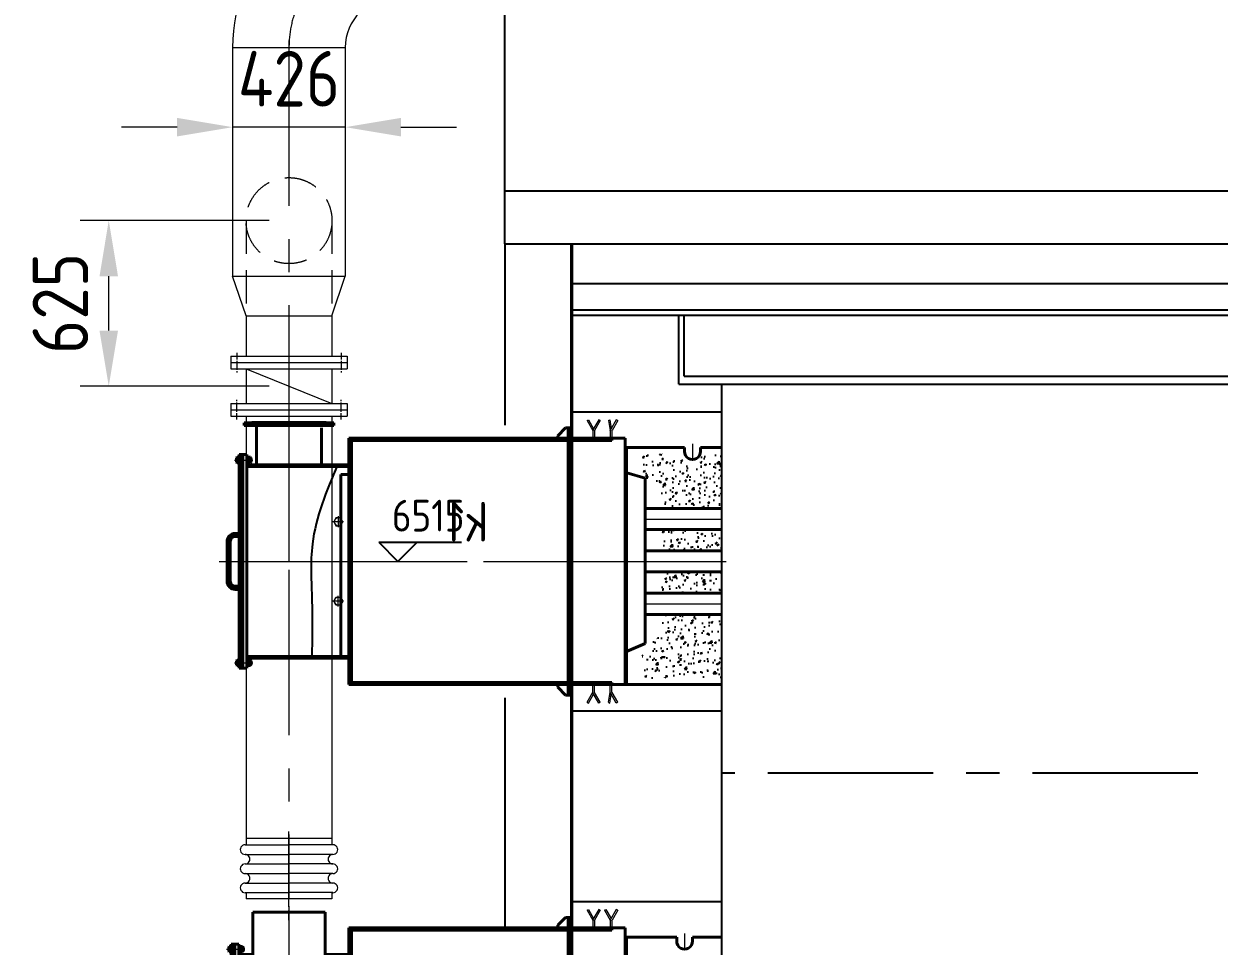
# Model space of a CAD drawing. Header units: millimetres. Extents: x 188205 to 604756, y -401673 to 15123.
# Drawn here: x 371438 to 375957, y -326671 to -323187 of the extents above; entities that cross this region are included whole.
import ezdxf

# ---------------------------------------------------------------- set-up
doc = ezdxf.new("R2010")
doc.units = ezdxf.units.MM
doc.header["$LTSCALE"] = 500
for name, pattern in [('CENTER', [2, 1.25, -0.25, 0.25, -0.25]), ('CONTINOUS', [0]), ('DASHED2', [0.375, 0.25, -0.125])]:
    doc.linetypes.add(name, pattern=pattern)
for name, color, linetype, lineweight in [('BIAOZHU', 3, 'Continuous', 25), ('POU', 4, 'Continuous', 20), ('SHI', 7, 'Continuous', 40), ('SW', 8, 'Continuous', 20), ('WEN', 3, 'Continuous', 20), ('XU', 6, 'DASHED2', 20), ('ZHONG', 1, 'CENTER', 20), ('中心线', 1, 'CENTER', 18)]:
    doc.layers.add(name, color=color, linetype=linetype, lineweight=lineweight)
doc.layers.add('CENTR', color=1, linetype='CENTER')
doc.styles.add('GB', font='gbenor.shx', dxfattribs={"bigfont": 'gbcbig.shx'})
doc.dimstyles.new('ISO-60', dxfattribs={"dimscale": 60, "dimtxt": 3.5, "dimasz": 3.5, "dimexe": 1.8, "dimexo": 1.25, "dimgap": 1.3, "dimtad": 1, "dimrnd": 1, "dimdsep": 46, "dimtxsty": 'GB', "dimcen": 0, "dimclrd": 3, "dimclre": 3, "dimclrt": 256, "dimadec": 0, "dimazin": 0, "dimtfac": 1, "dimtix": 1, "dimtmove": 0, "dimatfit": 3, "dimldrblk": 'DOTSMALL', "dimfxl": 0, "dimlwd": 20, "dimlwe": 20, "dimarcsym": 0})
pattern_1 = [(130, (57927.14, -19397.804), (-72.87387, -6.375634), [7.62, -83.82]), (185, (57927.14, -19397.804), (14.09713, 76.42266), [6.096, -67.056]), (79.549, (57921.07, -19398.335), (-58.777, 70.046675), [6.476, -71.236]), (133.8158, (57927.14, -19377.48), (-108.43162, -16.81693), [11.43, -125.73]), (83.3644, (57918.1, -19378.89), (-94.9617, 98.97022), [9.714, -106.854]), (188.816, (57927.14, -19377.48), (-94.96184, 98.97005), [9.144, -100.584]), (159, (57916.98, -19382.564), (-60.64595, -40.90621), [7.62, -83.82]), (214, (57916.98, -19382.564), (-24.72081, 73.67519), [6.096, -67.056]), (108.5486, (57911.926, -19385.97), (-85.3666, 32.76914), [6.476, -71.236]), (142.5, (57927.14, -19397.804), (-1.235441, 33.822016), [0, -66.2432, 0, -68.072, 0, -67.31]), (172.5, (57927.14, -19397.804), (-26.727865, 40.07223), [0, -38.8112, 0, -64.7192, 0, -25.654]), (212.5, (57949.796, -19397.804), (-54.236238, -2.291498), [0, -25.4, 0, -79.248, 0, -105.156]), (222.5, (57959.956, -19397.804), (-59.251673, 10.170596), [0, -33.02, 0, -52.6288, 0, -74.676])]
pattern_2 = [(130, (56604.54, -19422.26), (-72.87387, -6.375634), [7.62, -83.82]), (185, (56604.54, -19422.26), (14.09713, 76.42266), [6.096, -67.056]), (79.549, (56598.47, -19422.79), (-58.777, 70.046675), [6.476, -71.236]), (133.8158, (56604.54, -19401.94), (-108.43162, -16.81693), [11.43, -125.73]), (83.3644, (56595.51, -19403.34), (-94.9617, 98.97022), [9.714, -106.854]), (188.816, (56604.54, -19401.94), (-94.96184, 98.97005), [9.144, -100.584]), (159, (56594.38, -19407.02), (-60.64595, -40.90621), [7.62, -83.82]), (214, (56594.38, -19407.02), (-24.72081, 73.67519), [6.096, -67.056]), (108.5486, (56589.33, -19410.43), (-85.3666, 32.76914), [6.476, -71.236]), (142.5, (56604.542, -19422.26), (-1.235441, 33.822016), [0, -66.2432, 0, -68.072, 0, -67.31]), (172.5, (56604.54, -19422.26), (-26.727865, 40.07223), [0, -38.8112, 0, -64.7192, 0, -25.654]), (212.5, (56627.199, -19422.26), (-54.236238, -2.291498), [0, -25.4, 0, -79.248, 0, -105.156]), (222.5, (56637.36, -19422.26), (-59.251673, 10.170596), [0, -33.02, 0, -52.6288, 0, -74.676])]
pattern_3 = [(45, (-1333.1662, -1494.125), (-2.245064, 2.245064), [])]

# ---------------------------------------------------------------- blocks, each defined once
blk = doc.blocks.new('蝶阀-DN300')
at = {"linetype": 'CONTINOUS'}
for p, q in [((-220, 226), (220, 226)), ((-220, 226), (-220, 178)), ((220, 226), (220, 178)), ((-220, 202), (220, 202)), ((-220, 178), (220, 178)), ((-162.5, 178), (-162.5, 48)), ((-162.5, 178), (162.5, 48)), ((162.5, 178), (162.5, 48)), ((-220, 48), (220, 48)), ((-220, 48), (-220, 0)), ((220, 48), (220, 0)), ((-220, 24), (220, 24)), ((-220, 0), (220, 0))]:
    blk.add_line(p, q, dxfattribs=at)
at = {"layer": '中心线', "ltscale": 0.04}
for p, q in [((-197.5, 239.3), (-197.5, 164.3)), ((197.5, 239.3), (197.5, 164.3)), ((-197.5, -13.3), (-197.5, 61.7)), ((197.5, -13.3), (197.5, 61.7))]:
    blk.add_line(p, q, dxfattribs=at)
at = {"layer": '中心线', "ltscale": 0.1}
blk.add_line((0, 257.7), (0, -52.1), dxfattribs=at)
blk = doc.blocks.new('波纹管-DN300')
at = {"linetype": 'CONTINOUS'}
for p, q in [((162.5, 227.6), (-162.5, 227.6)), ((-162.5, 227.6), (-162.5, 204.1)), ((162.5, 227.6), (162.5, 204.1)), ((-162.5, 23.5), (-162.5, 0)), ((162.5, 0), (-162.5, 0)), ((162.5, 23.5), (162.5, 0))]:
    blk.add_line(p, q, dxfattribs=at)
at = {"ltscale": 0.5}
for p, q in [((-166.1, 204.1), (0, 204.1)), ((166.1, 204.1), (0, 204.1)), ((-166.1, 168), (0, 168)), ((166.1, 168), (0, 168)), ((-166.1, 131.9), (0, 131.9)), ((-166.1, 95.7), (0, 95.7)), ((166.1, 131.9), (0, 131.9)), ((166.1, 95.7), (0, 95.7)), ((-166.1, 59.6), (0, 59.6)), ((166.1, 59.6), (0, 59.6)), ((-166.1, 23.5), (0, 23.5)), ((166.1, 23.5), (0, 23.5))]:
    blk.add_line(p, q, dxfattribs=at)
for centre, major_axis, start_param, end_param in [((-166.1, 186.1), (-0.4, 18.1), -0.023739, 3.117854), ((166.1, 186.1), (-0.2, 18.1), 3.129948, 6.271541), ((-166.1, 149.9), (-0.2, 18.1), 3.129948, 6.271541), ((166.1, 149.9), (-0.4, 18.1), -0.023739, 3.117854), ((-166.1, 113.8), (-0.4, 18.1), -0.023739, 3.117854), ((-166.1, 77.7), (0.5, 18.1), 3.166909, 6.308502), ((166.1, 77.7), (0.6, 18.1), 0.034016, 3.175609), ((166.1, 113.8), (-0.2, 18.1), 3.129948, 6.271541), ((-166.1, 41.5), (-0.4, 18.1), -0.023739, 3.117854), ((166.1, 41.5), (-0.2, 18.1), 3.129948, 6.271541)]:
    blk.add_ellipse(centre, major_axis=major_axis, ratio=1, start_param=start_param, end_param=end_param, dxfattribs=at)
at = {"layer": 'ZHONG', "linetype": 'CONTINOUS'}
blk.add_line((0, -30.7), (0, 254.2), dxfattribs=at)
blk = doc.blocks.new('gas-b1')
for p, q in [((-2559, -425.7), (-2133, -425.7)), ((-2559, -425.7), (-2559, -1290)), ((-2133, -425.7), (-2133, -1290)), ((-2559, -1290), (-2133, -1290)), ((-2508.5, -1440), (-2559, -1290)), ((-2183.5, -1440), (-2133, -1290)), ((-2508.5, -1440), (-2508.5, -1592.7)), ((-2508.5, -1440), (-2183.5, -1440)), ((-2183.5, -1440), (-2183.5, -1592.7)), ((-2508.5, -1818.7), (-2508.5, -3415)), ((-2183.5, -1818.7), (-2183.5, -3415))]:
    blk.add_line(p, q)
for radius in [613, 187]:
    blk.add_arc((-1946, -425.7), radius, 90, 180)
at = {"layer": 'XU'}
for p, q in [((-2508.5, -1080.2), (-2508.5, -1440)), ((-2183.5, -1080.2), (-2183.5, -1440))]:
    blk.add_line(p, q, dxfattribs=at)
blk.add_circle((-2346, -1080.2), 162.5, dxfattribs=at)
at = {"layer": 'ZHONG', "linetype": 'CENTER'}
blk.add_line((-2346, -399.7), (-2346, -3642.7), dxfattribs=at)
blk.add_arc((-1946, -425.7), 400, 90, 180, dxfattribs=at)
for name, p in [('蝶阀-DN300', (-2346, -1818.7)), ('波纹管-DN300', (-2346, -3642.7))]:
    blk.add_blockref(name, p)
blk = doc.blocks.new('*D146')
at = {"layer": 'Defpoints', "color": 0}
for p in [(372227.4, -323553), (372653.4, -323553), (372227.4, -323577.1)]:
    blk.add_point(p, dxfattribs=at)
at = {"layer": 'WEN', "color": 3, "lineweight": 20}
for p, q in [((372017.4, -323577.1), (371807.4, -323577.1)), ((372653.4, -323577.1), (372227.4, -323577.1)), ((372863.4, -323577.1), (373073.4, -323577.1)), ((372227.4, -323628), (372227.4, -323685.1)), ((372653.4, -323628), (372653.4, -323685.1))]:
    blk.add_line(p, q, dxfattribs=at)
at = {"layer": 'WEN', "color": 3}
for points in [[(372017.4, -323542.1), (372017.4, -323612.1), (372227.4, -323577.1)], [(372863.4, -323542.1), (372863.4, -323612.1), (372653.4, -323577.1)]]:
    blk.add_solid(points, dxfattribs=at)
at = {"layer": 'WEN', "insert": (372440.4, -323394.1), "char_height": 210, "attachment_point": 5, "style": 'GB'}
blk.add_mtext('426', dxfattribs=at)
blk = doc.blocks.new('_DotSmall')
at = {"color": 0, "linetype": 'ByBlock', "const_width": 0.5}
blk.add_lwpolyline([(-0.0625, 0, 1), (0.0625, 0, 1)], format="xyb", close=True, dxfattribs=at)
blk = doc.blocks.new('*D439')
at = {"layer": 'Defpoints', "color": 0}
for p in [(371758.9, -323930.2), (372440.4, -323930.2), (372440.4, -324555.7)]:
    blk.add_point(p, dxfattribs=at)
at = {"layer": 'WEN', "color": 3, "lineweight": 20}
for p, q in [((372365.4, -323930.2), (371650.9, -323930.2)), ((371758.9, -324345.7), (371758.9, -324140.2)), ((372365.4, -324555.7), (371650.9, -324555.7))]:
    blk.add_line(p, q, dxfattribs=at)
at = {"layer": 'WEN', "color": 3}
for points in [[(371723.9, -324140.2), (371793.9, -324140.2), (371758.9, -323930.2)], [(371723.9, -324345.7), (371793.9, -324345.7), (371758.9, -324555.7)]]:
    blk.add_solid(points, dxfattribs=at)
at = {"layer": 'WEN', "insert": (371575.9, -324242.9), "char_height": 210, "attachment_point": 5, "rotation": 90, "style": 'GB'}
blk.add_mtext('625', dxfattribs=at)
blk = doc.blocks.new('正标高')
at = {"layer": 'BIAOZHU'}
for p, q in [((-2.4, 2.4), (8, 2.4)), ((-2.4, 2.4), (0, 0)), ((2.4, 2.4), (0, 0))]:
    blk.add_line(p, q, dxfattribs=at)
at = {"layer": 'BIAOZHU', "style": 'GB'}
blk.add_attdef('1000', (-0.7624, 3.76), '', height=4, dxfattribs=at)
at = {"layer": 'BIAOZHU', "style": 'GB', "flags": 10}
blk.add_attdef('+', (-3.12, 3.76), '', height=4, dxfattribs=at)
blk = doc.blocks.new('A$C4A3A45B7')
at = {"layer": 'BIAOZHU'}
h = blk.add_hatch(dxfattribs=at)
h.set_pattern_fill('AR-CONC', color=256, scale=0.4, style=0)
h.set_pattern_definition(pattern_1)
h.paths.add_polyline_path([(16.4, 465), (246.4, 465), (246.4, 330), (316.4, 300), (316.4, 225), (316.4, 175), (166.4, 175), (116.4, 175), (16.4, 175)])
edge = h.paths.add_edge_path()
edge.add_line((16.4, 1120), (96.4, 1120))
edge.add_line((96.4, 1120), (96.4, 1105))
edge.add_line((96.4, 1105), (104.9, 1084.1))
edge.add_arc((126.4, 1105), 30, 224.0867, 317.0273)
edge.add_line((148.4, 1084.6), (156.4, 1105))
edge.add_line((156.4, 1105), (156.4, 1120))
edge.add_line((156.4, 1120), (316.4, 1120))
edge.add_line((316.4, 1120), (316.4, 1025))
edge.add_line((316.4, 1025), (246.4, 1005))
edge.add_line((246.4, 1005), (246.4, 865))
edge.add_line((246.4, 865), (16.4, 865))
edge.add_line((16.4, 865), (16.4, 1120))
h = blk.add_hatch(dxfattribs=at)
h.set_pattern_fill('AR-CONC', color=256, scale=0.4, style=0)
h.set_pattern_definition(pattern_1)
h.paths.add_polyline_path([(16.4, 785), (246.4, 785), (246.4, 705), (16.4, 705)])
h.paths.add_polyline_path([(16.4, 625), (246.4, 625), (246.4, 545), (16.4, 545)])
for p, q in [((581.4, 1330), (16.4, 1330)), ((16.4, 1330), (16.4, 0)), ((581.4, 1330), (581.4, 1230)), ((586.4, 1235), (581.4, 1235)), ((580.4, 100), (580.4, 0)), ((580.4, 0), (16.4, 0))]:
    blk.add_line(p, q, dxfattribs=at)
at = {"layer": 'SHI'}
for p, q in [((596.4, 1270), (586.4, 1270)), ((586.6, 100), (586.4, 1270)), ((596.4, 1270), (596.4, 100)), ((606.4, 1270), (596.4, 1270)), ((606.4, 1270), (636.4, 1240)), ((1515.9, 1290), (1515.9, 415)), ((1788.9, 1290), (1515.9, 1290)), ((1788.9, 1290), (1788.9, 415)), ((381.4, 1230), (381.4, 665)), ((596.4, 1230), (381.4, 1230)), ((431.4, 1230), (431.4, 1222)), ((1416.4, 1222), (431.4, 1222)), ((1426.4, 1230), (596.4, 1230)), ((636.4, 1240), (636.4, 1230)), ((1416.4, 1230), (1416.4, 665)), ((1426.4, 1230), (1426.4, 665)), ((126.4, 1195), (16.4, 1195)), ((126.4, 1180), (126.4, 1195)), ((381.4, 1195), (186.4, 1195)), ((186.4, 1180.5), (186.4, 1195)), ((376.4, 1195), (376.4, 665)), ((1515.9, 1130), (1426.4, 1130)), ((1841.4, 1130), (1788.9, 1130)), ((1824.9, 1155.1), (1825.8, 1156)), ((1824.9, 1144.9), (1824.9, 1155.1)), ((1826.7, 1155.1), (1824.9, 1155.1)), ((1825.8, 1144), (1824.9, 1144.9)), ((1826.7, 1144.9), (1824.9, 1144.9)), ((1825.8, 1156), (1825.8, 1144)), ((1826.7, 1156), (1825.8, 1156)), ((1826.7, 1144), (1825.8, 1144)), ((1826.7, 1157.8), (1828.2, 1160.4)), ((1826.7, 1142.2), (1826.7, 1157.8)), ((1826.7, 1142.2), (1828.2, 1139.6)), ((1837.4, 1160.4), (1828.2, 1160.4)), ((1837.4, 1155.2), (1828.2, 1155.2)), ((1837.4, 1144.8), (1828.2, 1144.8)), ((1837.4, 1139.6), (1828.2, 1139.6)), ((1838.9, 1157.8), (1837.4, 1160.4)), ((1838.9, 1142.2), (1837.4, 1139.6)), ((1838.9, 1162), (1841.4, 1162)), ((1838.9, 1138), (1838.9, 1162)), ((1838.9, 1142.2), (1838.9, 1157.8)), ((1838.9, 1138), (1841.4, 1138)), ((1870.4, 1169), (1841.4, 1169)), ((1841.4, 1169), (1841.4, 665)), ((1857.4, 1169), (1857.4, 665)), ((1860.4, 1169), (1860.4, 665)), ((1870.4, 1169), (1870.4, 665)), ((1872.9, 1162), (1870.4, 1162)), ((1872.9, 1138), (1870.4, 1138)), ((1872.9, 1138), (1872.9, 1162)), ((1878.9, 1160.4), (1872.9, 1160.4)), ((1872.9, 1139.6), (1872.9, 1160.4)), ((1872.9, 1160.4), (1872.9, 1139.6)), ((1878.9, 1155.2), (1872.9, 1155.2)), ((1878.9, 1144.8), (1872.9, 1144.8)), ((1878.9, 1139.6), (1872.9, 1139.6)), ((1880.4, 1157.8), (1878.9, 1160.4)), ((1880.4, 1142.2), (1878.9, 1139.6)), ((1880.4, 1142.2), (1880.4, 1157.8)), ((375.4, 1100), (305.4, 1080)), ((1515.9, 1124), (1426.4, 1124)), ((1456.4, 1107.1), (1426.4, 1107.1)), ((1426.4, 1107.1), (1426.4, 206)), ((1456.4, 1107.1), (1456.4, 206)), ((1841.4, 1124), (1788.9, 1124)), ((305.4, 1080), (305.4, 665)), ((305.4, 865), (16.4, 865)), ((305.4, 785), (16.4, 785)), ((1870.4, 771), (1885.4, 771)), ((1870.4, 759), (1885.4, 759)), ((1904.4, 590), (1904.4, 740)), ((1916.4, 740), (1916.4, 590)), ((305.4, 705), (16.4, 705)), ((305.4, 305), (305.4, 665)), ((375.4, 100), (375.4, 665)), ((381.4, 100), (381.4, 665)), ((1416.4, 100), (1416.4, 665)), ((1426.4, 100), (1426.4, 665)), ((1841.4, 161), (1841.4, 665)), ((1857.4, 161), (1857.4, 665)), ((1860.4, 161), (1860.4, 665)), ((1870.4, 161), (1870.4, 665)), ((305.4, 625), (16.4, 625)), ((305.4, 545), (16.4, 545)), ((1788.9, 579.8), (1515.9, 579.8)), ((1870.4, 571), (1885.4, 571)), ((1870.4, 559), (1885.4, 559)), ((305.4, 465), (16.4, 465)), ((1788.9, 415), (1515.9, 415)), ((375.4, 225), (305.4, 305)), ((1841.4, 206), (1426.4, 206)), ((1841.4, 200), (1426.4, 200)), ((1824.9, 185.1), (1825.8, 186)), ((1824.9, 174.9), (1824.9, 185.1)), ((1826.7, 185.1), (1824.9, 185.1)), ((1825.8, 186), (1825.8, 174)), ((1826.7, 186), (1825.8, 186)), ((1826.7, 187.8), (1828.2, 190.4)), ((1826.7, 172.2), (1826.7, 187.8)), ((1837.4, 190.4), (1828.2, 190.4)), ((1837.4, 185.2), (1828.2, 185.2)), ((1838.9, 187.8), (1837.4, 190.4)), ((1838.9, 192), (1841.4, 192)), ((1838.9, 168), (1838.9, 192)), ((1838.9, 172.2), (1838.9, 187.8)), ((1872.9, 192), (1870.4, 192)), ((1872.9, 168), (1872.9, 192)), ((1872.9, 190.4), (1872.9, 169.6)), ((1872.9, 169.6), (1872.9, 190.4)), ((1878.9, 190.4), (1872.9, 190.4)), ((1878.9, 185.2), (1872.9, 185.2)), ((1880.4, 187.8), (1878.9, 190.4)), ((1880.4, 172.2), (1880.4, 187.8)), ((1825.8, 174), (1824.9, 174.9)), ((1826.7, 174.9), (1824.9, 174.9)), ((1826.7, 174), (1825.8, 174)), ((1826.7, 172.2), (1828.2, 169.6)), ((1837.4, 174.8), (1828.2, 174.8)), ((1837.4, 169.6), (1828.2, 169.6)), ((1838.9, 172.2), (1837.4, 169.6)), ((1838.9, 168), (1841.4, 168)), ((1870.4, 161), (1841.4, 161)), ((1872.9, 168), (1870.4, 168)), ((1878.9, 174.8), (1872.9, 174.8)), ((1878.9, 169.6), (1872.9, 169.6)), ((1880.4, 172.2), (1878.9, 169.6)), ((116.4, 100), (16.4, 100)), ((166.4, 100), (116.4, 100)), ((381.4, 100), (166.4, 100)), ((596.4, 100), (381.4, 100)), ((1416.4, 108), (431.4, 108)), ((431.4, 108), (431.4, 100)), ((586.4, 95), (580.4, 95)), ((586.4, 60), (586.4, 100)), ((596.4, 60), (596.4, 100)), ((1426.4, 100), (596.4, 100)), ((636.4, 90), (636.4, 100)), ((596.4, 60), (586.4, 60)), ((606.4, 60), (596.4, 60)), ((606.4, 60), (636.4, 90))]:
    blk.add_line(p, q, dxfattribs=at)
for points in [[(1475.1, 830), (1483.7, 815), (1475.1, 800), (1457.8, 800), (1449.1, 815), (1457.8, 830)], [(1473.9, 500), (1483.7, 515), (1475.1, 530), (1457.8, 530), (1449.1, 515), (1456.6, 500)]]:
    blk.add_lwpolyline(points, close=True, dxfattribs=at)
for centre in [(1466.4, 815), (1466.4, 515)]:
    blk.add_circle(centre, 15, dxfattribs=at)
for centre, radius, start, end in [((156.4, 1180), 30, 180, 0.9694), ((1831.7, 1159), 5.17, 193.1408, 226.8592), ((1836.5, 1150), 9.75, 147.7958, 212.2042), ((1831.7, 1141), 5.17, 133.1408, 166.8592), ((1833.9, 1159), 5.17, 313.1408, 346.8592), ((1829.2, 1150), 9.75, 327.7958, 32.2042), ((1833.9, 1141), 5.17, 13.1408, 46.8592), ((1875.4, 1159), 5.17, 313.1408, 346.8592), ((1870.7, 1150), 9.75, 327.7958, 32.2042), ((1875.4, 1141), 5.17, 13.1408, 46.8592), ((1885.4, 740), 31, 0, 90), ((1885.4, 740), 19, 0, 90), ((1885.4, 590), 19, 270, 0), ((1885.4, 590), 31, 270, 0), ((1831.7, 189), 5.17, 193.1408, 226.8592), ((1836.5, 180), 9.75, 147.7958, 212.2042), ((1833.9, 189), 5.17, 313.1408, 346.8592), ((1829.2, 180), 9.75, 327.7958, 32.2042), ((1875.4, 189), 5.17, 313.1408, 346.8592), ((1870.7, 180), 9.75, 327.7958, 32.2042), ((1831.7, 171), 5.17, 133.1408, 166.8592), ((1833.9, 171), 5.17, 13.1408, 46.8592), ((1875.4, 171), 5.17, 13.1408, 46.8592)]:
    blk.add_arc(centre, radius, start, end, dxfattribs=at)
at = {"layer": 'SW'}
for p in [(16.4, 1195), (16.4, 100)]:
    blk.add_line(p, (16.4, 665), dxfattribs=at)
at = {"layer": 'XU'}
for p, q in [((409.6, 1297), (414.8, 1300)), ((409.6, 1297), (431, 1259.9)), ((414.8, 1300), (437, 1261.5)), ((454, 1300), (434.4, 1266)), ((459.2, 1297), (437.4, 1259.2)), ((459.2, 1297), (454, 1300)), ((475.6, 1297), (480.8, 1300)), ((475.6, 1297), (497, 1259.9)), ((480.8, 1300), (503, 1261.5)), ((520, 1300), (500.4, 1266)), ((525.2, 1297), (503.4, 1259.2)), ((525.2, 1297), (520, 1300)), ((431.4, 1258.4), (431.4, 1230)), ((437.4, 1260), (437.4, 1230)), ((497.4, 1258.4), (497.4, 1230)), ((503.4, 1260), (503.4, 1230)), ((1788.9, 915), (1515.9, 915)), ((431.4, 71.6), (431.4, 100)), ((437.4, 70), (437.4, 100)), ((497.4, 71.6), (497.4, 100)), ((503.4, 70), (503.4, 100)), ((409.6, 33), (431, 70.1)), ((414.8, 30), (437, 68.5)), ((454, 30), (434.4, 64)), ((459.2, 33), (437.4, 70.8)), ((475.6, 33), (497, 70.1)), ((480.8, 30), (503, 68.5)), ((520, 30), (500.4, 64)), ((525.2, 33), (503.4, 70.8)), ((409.6, 33), (414.8, 30)), ((459.2, 33), (454, 30)), ((475.6, 33), (480.8, 30)), ((525.2, 33), (520, 30))]:
    blk.add_line(p, q, dxfattribs=at)
for centre, start, end in [((428.4, 1258.4), 0, 30), ((434.4, 1260), 0, 30), ((494.4, 1258.4), 0, 30), ((500.4, 1260), 0, 30), ((428.4, 71.6), 330, 0), ((434.4, 70), 330, 0), ((494.4, 71.6), 330, 0), ((500.4, 70), 330, 0)]:
    blk.add_arc(centre, 3, start, end, dxfattribs=at)
at = {"layer": 'ZHONG'}
for p, q in [((1652.4, 1312.4), (1652.4, 665)), ((1652.4, 1259.6), (1652.4, 1296.2)), ((156.4, 1209.2), (156.4, 1151.8)), ((305.4, 825), (16.4, 825)), ((1446.1, 815), (1486.7, 815)), ((1466.4, 794.7), (1466.4, 835.3)), ((1870.4, 765), (1885.4, 765)), ((1910.4, 740), (1910.4, 590)), ((1898.2, 665), (0, 665)), ((1466.4, 535.3), (1466.4, 544.7)), ((1870.4, 565), (1885.4, 565)), ((305.4, 505), (16.4, 505)), ((1446.1, 515), (1486.7, 515)), ((1466.4, 494.7), (1466.4, 535.3))]:
    blk.add_line(p, q, dxfattribs=at)
at = {"layer": 'ZHONG', "color": 1, "linetype": 'CENTER'}
for p, q in [((1888.5, 1150), (1819.6, 1150)), ((1888.5, 180), (1819.6, 180))]:
    blk.add_line(p, q, dxfattribs=at)
at = {"layer": 'ZHONG'}
for centre, start, end in [((1885.4, 740), 0, 90), ((1885.4, 590), 270, 0)]:
    blk.add_arc(centre, 25, start, end, dxfattribs=at)
at = {"layer": 'BIAOZHU', "style": 'GB'}
blk.add_text('K2', height=150, dxfattribs=at).set_placement((1047.8, 826))
blk = doc.blocks.new('A$C704930C1')
at = {"layer": 'POU'}
h = blk.add_hatch(dxfattribs=at)
h.set_pattern_fill('ANSI31', color=256, style=0)
h.set_pattern_definition(pattern_3)
h.paths.add_polyline_path([(8.5, 15.2), (0, 15.2), (0, 5.2), (8.5, 5.2)])
h.paths.add_polyline_path([(46.5, 5.2), (46.5, 17.2), (30, 17.2), (28, 15.2), (26.5, 15.2), (26.5, 5.2)])
h = blk.add_hatch(dxfattribs=at)
h.set_pattern_fill('ANSI31', color=256, style=0)
h.set_pattern_definition(pattern_3)
h.paths.add_polyline_path([(313.5, 15.2), (312, 15.2), (310, 17.2), (293.5, 17.2), (293.5, 5.2), (313.5, 5.2)])
h.paths.add_polyline_path([(340, 15.2), (331.5, 15.2), (331.5, 5.2), (340, 5.2)])
at = {"layer": 'SHI'}
for p, q in [((0, 15.2), (28, 15.2)), ((0, 5.2), (0, 15.2)), ((0, 5.2), (340, 5.2)), ((8.5, 5.2), (8.5, 15.2)), ((26.5, 5.2), (26.5, 15.2)), ((30, 17.2), (28, 15.2)), ((30, 17.2), (310, 17.2)), ((46.5, 5.2), (46.5, 17.2)), ((293.5, 5.2), (293.5, 17.2)), ((310, 17.2), (312, 15.2)), ((312, 15.2), (340, 15.2)), ((313.5, 5.2), (313.5, 15.2)), ((331.5, 5.2), (331.5, 15.2)), ((340, 5.2), (340, 15.2))]:
    blk.add_line(p, q, dxfattribs=at)
at = {"layer": 'ZHONG'}
for p, q in [((17.5, 0), (17.5, 21.1)), ((170, 0), (170, 21.1)), ((322.5, 0), (322.5, 21.1))]:
    blk.add_line(p, q, dxfattribs=at)
blk = doc.blocks.new('A$C33EE5163')
at = {"layer": 'BIAOZHU'}
h = blk.add_hatch(dxfattribs=at)
h.set_pattern_fill('AR-CONC', color=256, scale=0.4, style=0)
h.set_pattern_definition(pattern_2)
h.paths.add_polyline_path([(-1306.2, 440.5), (-1076.2, 440.5), (-1076.2, 355.5), (-1006.2, 325.5), (-1006.2, 200.5), (-1156.2, 200.5), (-1206.2, 200.5), (-1306.2, 200.5)])
h.paths.add_polyline_path([(-1306.2, 1045.5), (-1226.2, 1045.5), (-1226.2, 1030.5, 0.991576), (-1166.2, 1030), (-1166.2, 1045.5), (-1006.2, 1045.5), (-1006.2, 950.5), (-1076.2, 930.5), (-1076.2, 840.5), (-1306.2, 840.5)])
h = blk.add_hatch(dxfattribs=at)
h.set_pattern_fill('AR-CONC', color=256, scale=0.4, style=0)
h.set_pattern_definition(pattern_2)
h.paths.add_polyline_path([(-1306.2, 760.5), (-1076.2, 760.5), (-1076.2, 680.5), (-1306.2, 680.5)])
h.paths.add_polyline_path([(-1306.2, 600.5), (-1076.2, 600.5), (-1076.2, 520.5), (-1306.2, 520.5)])
for p, q in [((-741.2, 1205.5), (-1306.2, 1205.5)), ((-1306.2, 1205.5), (-1306.2, 75.4)), ((-741.2, 1205.5), (-741.2, 1105.5)), ((-736.2, 1110.5), (-741.2, 1110.5)), ((-741, 75.6), (-741.1, 175.5)), ((-741, 75.6), (-1306.2, 75.4))]:
    blk.add_line(p, q, dxfattribs=at)
blk.add_spline([(146.6, 1005.5), (241.2, 706.3), (243.2, 493.1), (243.2, 275.5)], degree=3, dxfattribs=at)
at = {"layer": 'SHI'}
for p, q in [((-726.2, 1145.5), (-736.2, 1145.5)), ((-736.1, 175.5), (-736.2, 1145.5)), ((-726.2, 1145.5), (-726.2, 175.5)), ((-716.2, 1145.5), (-726.2, 1145.5)), ((-716.2, 1145.5), (-686.2, 1115.5)), ((207.3, 1005.5), (207.3, 1145.5)), ((452.3, 1005.5), (452.3, 1153.5)), ((-941.2, 1105.5), (-941.2, 640.5)), ((-726.2, 1105.5), (-941.2, 1105.5)), ((-891.2, 1097.5), (-891.2, 1105.5)), ((93.8, 1097.5), (-891.2, 1097.5)), ((103.8, 1105.5), (-726.2, 1105.5)), ((-686.2, 1115.5), (-686.2, 1105.5)), ((93.8, 1105.5), (93.8, 640.5)), ((103.8, 1105.5), (103.8, 640.5)), ((-1226.2, 1070.5), (-1306.2, 1070.5)), ((-1226.2, 1055.5), (-1226.2, 1070.5)), ((-941.2, 1070.5), (-1166.2, 1070.5)), ((-1166.2, 1056.1), (-1166.2, 1070.5)), ((-946.2, 1070.5), (-946.2, 640.5)), ((517.8, 1044.5), (488.8, 1044.5)), ((488.8, 1044.5), (488.8, 640.5)), ((504.8, 1044.5), (504.8, 640.5)), ((507.8, 1044.5), (507.8, 640.5)), ((517.8, 1044.5), (517.8, 640.5)), ((488.8, 1005.5), (103.8, 1005.5)), ((488.8, 999.5), (103.8, 999.5)), ((472.3, 1028.6), (473.2, 1029.5)), ((472.3, 1018.4), (472.3, 1028.6)), ((474.1, 1028.6), (472.3, 1028.6)), ((473.2, 1017.5), (472.3, 1018.4)), ((474.1, 1018.4), (472.3, 1018.4)), ((473.2, 1029.5), (473.2, 1017.5)), ((474.1, 1029.5), (473.2, 1029.5)), ((474.1, 1017.5), (473.2, 1017.5)), ((474.1, 1031.3), (475.6, 1033.9)), ((474.1, 1015.8), (474.1, 1031.3)), ((474.1, 1015.8), (475.6, 1013.2)), ((484.8, 1033.9), (475.6, 1033.9)), ((484.8, 1028.7), (475.6, 1028.7)), ((484.8, 1018.3), (475.6, 1018.3)), ((484.8, 1013.2), (475.6, 1013.2)), ((486.3, 1031.3), (484.8, 1033.9)), ((486.3, 1015.8), (484.8, 1013.2)), ((486.3, 1035.5), (488.8, 1035.5)), ((486.3, 1011.5), (486.3, 1035.5)), ((486.3, 1015.8), (486.3, 1031.3)), ((486.3, 1011.5), (488.8, 1011.5)), ((520.3, 1035.5), (517.8, 1035.5)), ((520.3, 1011.5), (517.8, 1011.5)), ((520.3, 1011.5), (520.3, 1035.5)), ((526.3, 1033.9), (520.3, 1033.9)), ((520.3, 1013.2), (520.3, 1033.9)), ((520.3, 1033.9), (520.3, 1013.2)), ((526.3, 1028.7), (520.3, 1028.7)), ((526.3, 1018.3), (520.3, 1018.3)), ((526.3, 1013.2), (520.3, 1013.2)), ((527.8, 1031.3), (526.3, 1033.9)), ((527.8, 1015.8), (526.3, 1013.2)), ((527.8, 1015.8), (527.8, 1031.3)), ((-947.2, 975.5), (-1017.2, 955.5)), ((-1017.2, 955.5), (-1017.2, 640.5)), ((133.8, 969.1), (103.8, 969.1)), ((103.8, 969.1), (103.8, 281.5)), ((133.8, 969.1), (133.8, 281.5)), ((-1017.2, 840.5), (-1306.2, 840.5)), ((-1017.2, 760.5), (-1306.2, 760.5)), ((517.8, 746.5), (532.8, 746.5)), ((517.8, 734.5), (532.8, 734.5)), ((-1017.2, 680.5), (-1306.2, 680.5)), ((551.8, 565.5), (551.8, 715.5)), ((563.8, 715.5), (563.8, 565.5)), ((-1017.2, 330.5), (-1017.2, 640.5)), ((-946.2, 175.5), (-946.2, 640.5)), ((-941.2, 175.5), (-941.2, 640.5)), ((93.8, 175.5), (93.8, 640.5)), ((103.8, 175.5), (103.8, 640.5)), ((488.8, 236.5), (488.8, 640.5)), ((504.8, 236.5), (504.8, 640.5)), ((507.8, 236.5), (507.8, 640.5)), ((517.8, 236.5), (517.8, 640.5)), ((-1017.2, 600.5), (-1306.2, 600.5)), ((517.8, 546.5), (532.8, 546.5)), ((-1017.2, 520.5), (-1306.2, 520.5)), ((517.8, 534.5), (532.8, 534.5)), ((-1017.2, 440.5), (-1306.2, 440.5)), ((-946.2, 300.5), (-1017.2, 330.5)), ((488.8, 281.5), (103.8, 281.5)), ((488.8, 275.5), (103.8, 275.5)), ((472.3, 262.6), (473.2, 263.5)), ((472.3, 252.4), (472.3, 262.6)), ((474.1, 262.6), (472.3, 262.6)), ((473.2, 251.5), (472.3, 252.4)), ((474.1, 252.4), (472.3, 252.4)), ((473.2, 263.5), (473.2, 251.5)), ((474.1, 263.5), (473.2, 263.5)), ((474.1, 251.5), (473.2, 251.5)), ((474.1, 265.3), (475.6, 267.9)), ((474.1, 249.8), (474.1, 265.3)), ((474.1, 249.8), (475.6, 247.2)), ((484.8, 267.9), (475.6, 267.9)), ((484.8, 262.7), (475.6, 262.7)), ((484.8, 252.3), (475.6, 252.3)), ((484.8, 247.2), (475.6, 247.2)), ((486.3, 265.3), (484.8, 267.9)), ((486.3, 249.8), (484.8, 247.2)), ((486.3, 269.5), (488.8, 269.5)), ((486.3, 245.5), (486.3, 269.5)), ((486.3, 249.8), (486.3, 265.3)), ((486.3, 245.5), (488.8, 245.5)), ((517.8, 236.5), (488.8, 236.5)), ((520.3, 269.5), (517.8, 269.5)), ((520.3, 245.5), (517.8, 245.5)), ((520.3, 245.5), (520.3, 269.5)), ((520.3, 267.9), (520.3, 247.2)), ((520.3, 247.2), (520.3, 267.9)), ((526.3, 267.9), (520.3, 267.9)), ((526.3, 262.7), (520.3, 262.7)), ((526.3, 252.3), (520.3, 252.3)), ((526.3, 247.2), (520.3, 247.2)), ((527.8, 265.3), (526.3, 267.9)), ((527.8, 249.8), (526.3, 247.2)), ((527.8, 249.8), (527.8, 265.3)), ((-891.2, 175.5), (-891.2, 183.5)), ((93.8, 183.5), (-891.2, 183.5)), ((-1206.2, 175.5), (-1306.2, 175.5)), ((-1156.2, 175.5), (-1206.2, 175.5)), ((-941.2, 175.5), (-1156.2, 175.5)), ((-726.2, 175.5), (-941.2, 175.5)), ((-736.2, 170.5), (-741.1, 170.5)), ((-736.2, 135.5), (-736.2, 175.5)), ((-726.2, 135.5), (-726.2, 175.5)), ((103.8, 175.5), (-726.2, 175.5)), ((-716.2, 135.5), (-686.2, 165.5)), ((-686.2, 165.5), (-686.2, 175.5)), ((-726.2, 135.5), (-736.2, 135.5)), ((-716.2, 135.5), (-726.2, 135.5))]:
    blk.add_line(p, q, dxfattribs=at)
for centre, radius, start, end in [((-1196.2, 1055.5), 30, 180, 0.9694), ((479.2, 1032.5), 5.17, 193.1408, 226.8592), ((483.9, 1023.5), 9.75, 147.7958, 212.2042), ((479.2, 1014.6), 5.17, 133.1408, 166.8592), ((481.3, 1032.5), 5.17, 313.1408, 346.8592), ((476.6, 1023.5), 9.75, 327.7958, 32.2042), ((481.3, 1014.6), 5.17, 13.1408, 46.8592), ((522.8, 1032.5), 5.17, 313.1408, 346.8592), ((518.1, 1023.5), 9.75, 327.7958, 32.2042), ((522.8, 1014.6), 5.17, 13.1408, 46.8592), ((532.8, 715.5), 31, 0, 90), ((532.8, 715.5), 19, 0, 90), ((532.8, 565.5), 19, 270, 0), ((532.8, 565.5), 31, 270, 0), ((479.2, 266.5), 5.17, 193.1408, 226.8592), ((483.9, 257.5), 9.75, 147.7958, 212.2042), ((479.2, 248.6), 5.17, 133.1408, 166.8592), ((481.3, 266.5), 5.17, 313.1408, 346.8592), ((476.6, 257.5), 9.75, 327.7958, 32.2042), ((481.3, 248.6), 5.17, 13.1408, 46.8592), ((522.8, 266.5), 5.17, 313.1408, 346.8592), ((518.1, 257.5), 9.75, 327.7958, 32.2042), ((522.8, 248.6), 5.17, 13.1408, 46.8592)]:
    blk.add_arc(centre, radius, start, end, dxfattribs=at)
at = {"layer": 'SW'}
for p in [(-1306.2, 1070.5), (-1306.2, 175.5)]:
    blk.add_line(p, (-1306.2, 640.5), dxfattribs=at)
for points in [[(152.2, 805.5), (160.8, 790.5), (152.2, 775.5), (134.8, 775.5), (126.2, 790.5), (134.8, 805.5)], [(152.2, 475.5), (160.8, 490.5), (152.2, 505.5), (134.8, 505.5), (126.2, 490.5), (134.8, 475.5)]]:
    blk.add_lwpolyline(points, close=True, dxfattribs=at)
for centre in [(143.5, 790.5), (143.5, 490.5)]:
    blk.add_circle(centre, 15, dxfattribs=at)
at = {"layer": 'XU'}
for p, q in [((-913, 1172.5), (-907.8, 1175.5)), ((-907.8, 1175.5), (-885.6, 1137)), ((-883.6, 1175.5), (-888.2, 1141.5)), ((-878.4, 1172.5), (-883.6, 1175.5)), ((-847, 1172.5), (-841.8, 1175.5)), ((-841.8, 1175.5), (-819.6, 1137)), ((-802.6, 1175.5), (-822.2, 1141.5)), ((-797.4, 1172.5), (-802.6, 1175.5)), ((-913, 1172.5), (-891.6, 1135.4)), ((-891.2, 1133.9), (-891.2, 1105.5)), ((-878.4, 1172.5), (-885.2, 1134.7)), ((-885.2, 1135.5), (-885.2, 1105.5)), ((-847, 1172.5), (-825.6, 1135.4)), ((-825.2, 1133.9), (-825.2, 1105.5)), ((-797.4, 1172.5), (-819.2, 1134.7)), ((-819.2, 1135.5), (-819.2, 1105.5)), ((-913, 108.5), (-891.6, 145.7)), ((-907.8, 105.5), (-885.6, 144)), ((-891.2, 147.2), (-891.2, 175.5)), ((-883.6, 105.5), (-888.2, 139.5)), ((-885.2, 145.5), (-885.2, 175.5)), ((-878.4, 108.5), (-885.2, 146.3)), ((-847, 108.5), (-825.6, 145.7)), ((-841.8, 105.5), (-819.6, 144)), ((-825.2, 147.2), (-825.2, 175.5)), ((-802.6, 105.5), (-822.2, 139.5)), ((-819.2, 145.5), (-819.2, 175.5)), ((-797.4, 108.5), (-819.2, 146.3)), ((-913, 108.5), (-907.8, 105.5)), ((-878.4, 108.5), (-883.6, 105.5)), ((-847, 108.5), (-841.8, 105.5)), ((-797.4, 108.5), (-802.6, 105.5))]:
    blk.add_line(p, q, dxfattribs=at)
for centre, start, end in [((-894.2, 1133.9), 0, 30), ((-888.2, 1135.5), 0, 30), ((-828.2, 1133.9), 0, 30), ((-822.2, 1135.5), 0, 30), ((-894.2, 147.2), 330, 0), ((-888.2, 145.5), 330, 0), ((-828.2, 147.2), 330, 0), ((-822.2, 145.5), 330, 0)]:
    blk.add_arc(centre, 3, start, end, dxfattribs=at)
at = {"layer": 'ZHONG'}
for p, q in [((329.8, 1187.9), (329.8, 640.5)), ((-1196.2, 1084.7), (-1196.2, 1027.4)), ((-1017.2, 800.5), (-1306.2, 800.5)), ((123.2, 790.5), (163.8, 790.5)), ((143.5, 810.9), (143.5, 770.2)), ((517.8, 740.5), (532.8, 740.5)), ((557.8, 715.5), (557.8, 565.5)), ((545.6, 640.5), (-1322.6, 640.5)), ((143.5, 470.2), (143.5, 510.9)), ((517.8, 540.5), (532.8, 540.5)), ((-1017.2, 480.5), (-1306.2, 480.5)), ((123.2, 490.5), (163.8, 490.5))]:
    blk.add_line(p, q, dxfattribs=at)
at = {"layer": 'ZHONG', "color": 1, "linetype": 'CENTER'}
for p, q in [((535.9, 1023.5), (467, 1023.5)), ((535.9, 257.5), (467, 257.5))]:
    blk.add_line(p, q, dxfattribs=at)
at = {"layer": 'ZHONG'}
for centre, start, end in [((532.8, 715.5), 0, 90), ((532.8, 565.5), 270, 0)]:
    blk.add_arc(centre, 25, start, end, dxfattribs=at)
at = {"layer": 'WEN', "xscale": -1}
blk.add_blockref('A$C704930C1', (499.8, 1148.4), dxfattribs=at)
at = {"layer": 'BIAOZHU', "style": 'GB'}
blk.add_text('k1', height=150, dxfattribs=at).set_placement((-424.5, 715.4))

msp = doc.modelspace()

# ---------------------------------------------------------------- linework, layer by layer
for p, q in [((373256.369, -324017.637), (373256.369, -323117.637)), ((373256.369, -323817.637), (380476.369, -323817.637)), ((373256.369, -324017.637), (380476.369, -324017.637)), ((373256.369, -324017.637), (373256.369, -324702.63)), ((373506.369, -324017.637), (373506.369, -328581.644)), ((373511.369, -324017.637), (373511.369, -328581.644)), ((373511.369, -324167.637), (380476.369, -324167.637)), ((373511.369, -324267.637), (380476.369, -324267.637)), ((373511.369, -324287.637), (380476.369, -324287.637)), ((373914.369, -324547.637), (373914.369, -324287.637)), ((373934.369, -324517.637), (373934.369, -324287.637)), ((373934.369, -324517.637), (380476.369, -324517.637)), ((373914.369, -324547.637), (380476.369, -324547.637)), ((374076.369, -324547.637), (374076.369, -328581.644)), ((373256.369, -325732.63), (373256.369, -326612.63))]:
    msp.add_line(p, q)
at = {"layer": 'CENTR'}
msp.add_line((386876.369, -326017.637), (374076.369, -326017.637), dxfattribs=at)
at = {"layer": 'ZHONG', "color": 1, "ltscale": 0.5}
msp.add_line((372176.369, -325217.63), (374076.369, -325217.63), dxfattribs=at)

# ---------------------------------------------------------------- block references
at = {"layer": 'SHI'}
ref = msp.add_blockref('正标高', (372852.422, -325217.63), dxfattribs=dict(at, xscale=30, yscale=30, zscale=30))
ref.add_attrib('1000', '6515', (372829.55, -325104.83), dxfattribs={"layer": 'BIAOZHU', "height": 120, "style": 'GB'})
at = {"layer": 'WEN'}
msp.add_blockref('gas-b1', (374786.363, -322850.007), dxfattribs=at)
at = {"layer": 'WEN', "xscale": -1}
for name, p in [('A$C33EE5163', (372770.183, -325858.175)), ('A$C4A3A45B7', (374092.781, -327832.581))]:
    msp.add_blockref(name, p, dxfattribs=at)

# ---------------------------------------------------------------- dimensions: what is measured, and where the dimension line sits
at = {"layer": 'WEN'}
dim = msp.add_linear_dim(base=(372227.372, -323577.081), p1=(372653.372, -323553.01), p2=(372227.372, -323553.01), dimstyle='ISO-60', dxfattribs=at)
dim.commit()
dim.dimension.update_dxf_attribs({"geometry": '*D146', "text_midpoint": (372440.372, -323394.081)})
dim = msp.add_linear_dim(base=(371758.885, -323930.203), p1=(372440.372, -324555.66), p2=(372440.372, -323930.203), angle=90, dimstyle='ISO-60', dxfattribs=at)
dim.commit()
dim.dimension.update_dxf_attribs({"geometry": '*D439', "text_midpoint": (371575.885, -324242.932)})

doc.saveas('drawing.dxf')
